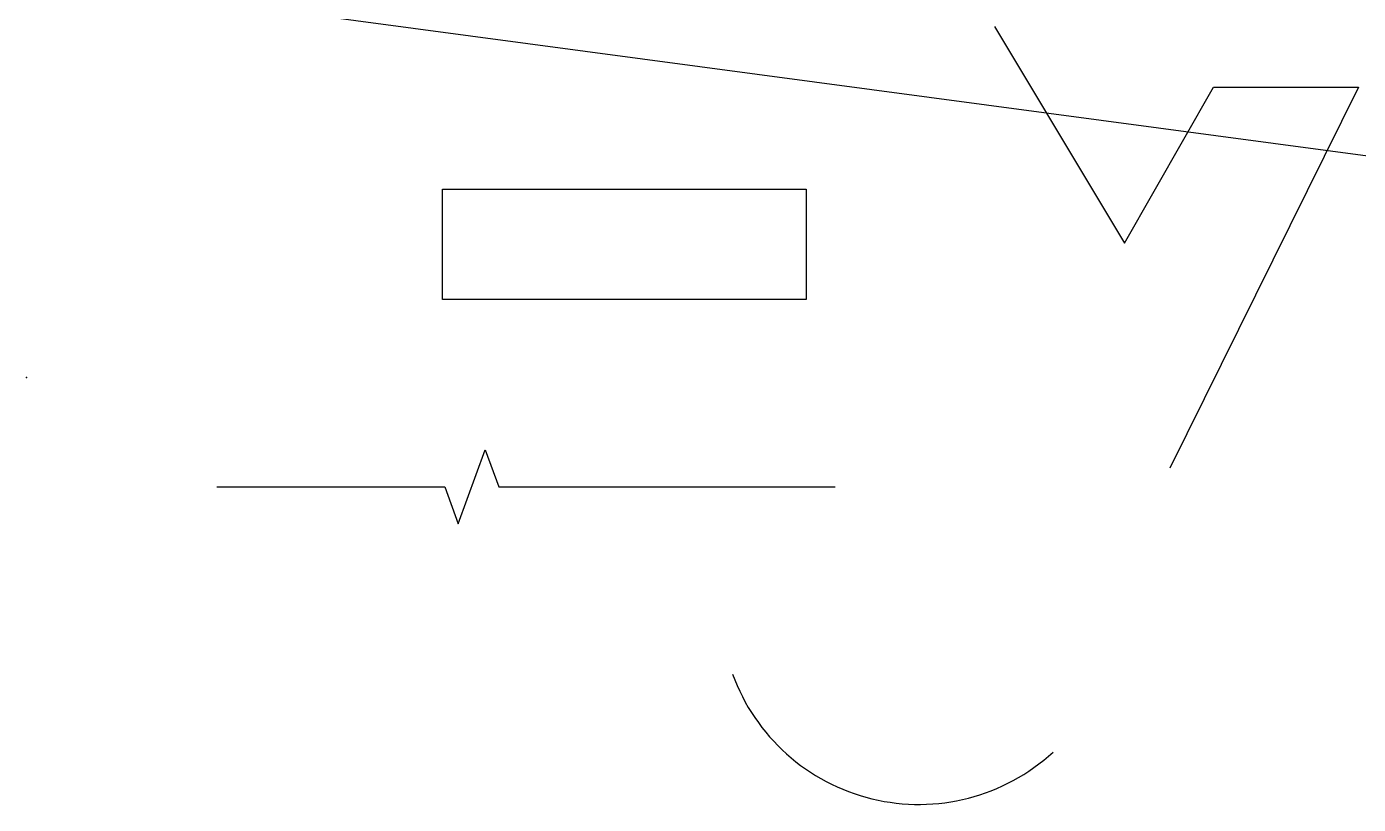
# Model space of a CAD drawing. Header units: inches. Extents: x 40.9 to 53.2, y 65.7 to 72.9.
import ezdxf

# ---------------------------------------------------------------- set-up
doc = ezdxf.new("R2010")
doc.units = ezdxf.units.IN
doc.header["$MEASUREMENT"] = 0

msp = doc.modelspace()

# ---------------------------------------------------------------- linework, layer by layer
msp.add_xline((44.818, 72.805), (0.991156, -0.132703))
msp.add_lwpolyline([(49.858, 72.865), (51.062, 70.858), (51.886, 72.303), (53.231, 72.303), (51.484, 68.771)])
msp.add_lwpolyline([(44.738, 71.36), (48.111, 71.36), (48.111, 70.336), (44.738, 70.336)], close=True)
at = {"linetype": 'Continuous'}
msp.add_lwpolyline([(42.647, 68.598), (44.76, 68.598), (44.885, 68.255), (45.135, 68.942), (45.26, 68.598), (48.38, 68.598)], dxfattribs=at)
msp.add_arc((49.155, 67.493), 1.838, 200.031, 312.6345)
msp.add_point((40.883, 69.614))

doc.saveas('drawing.dxf')
